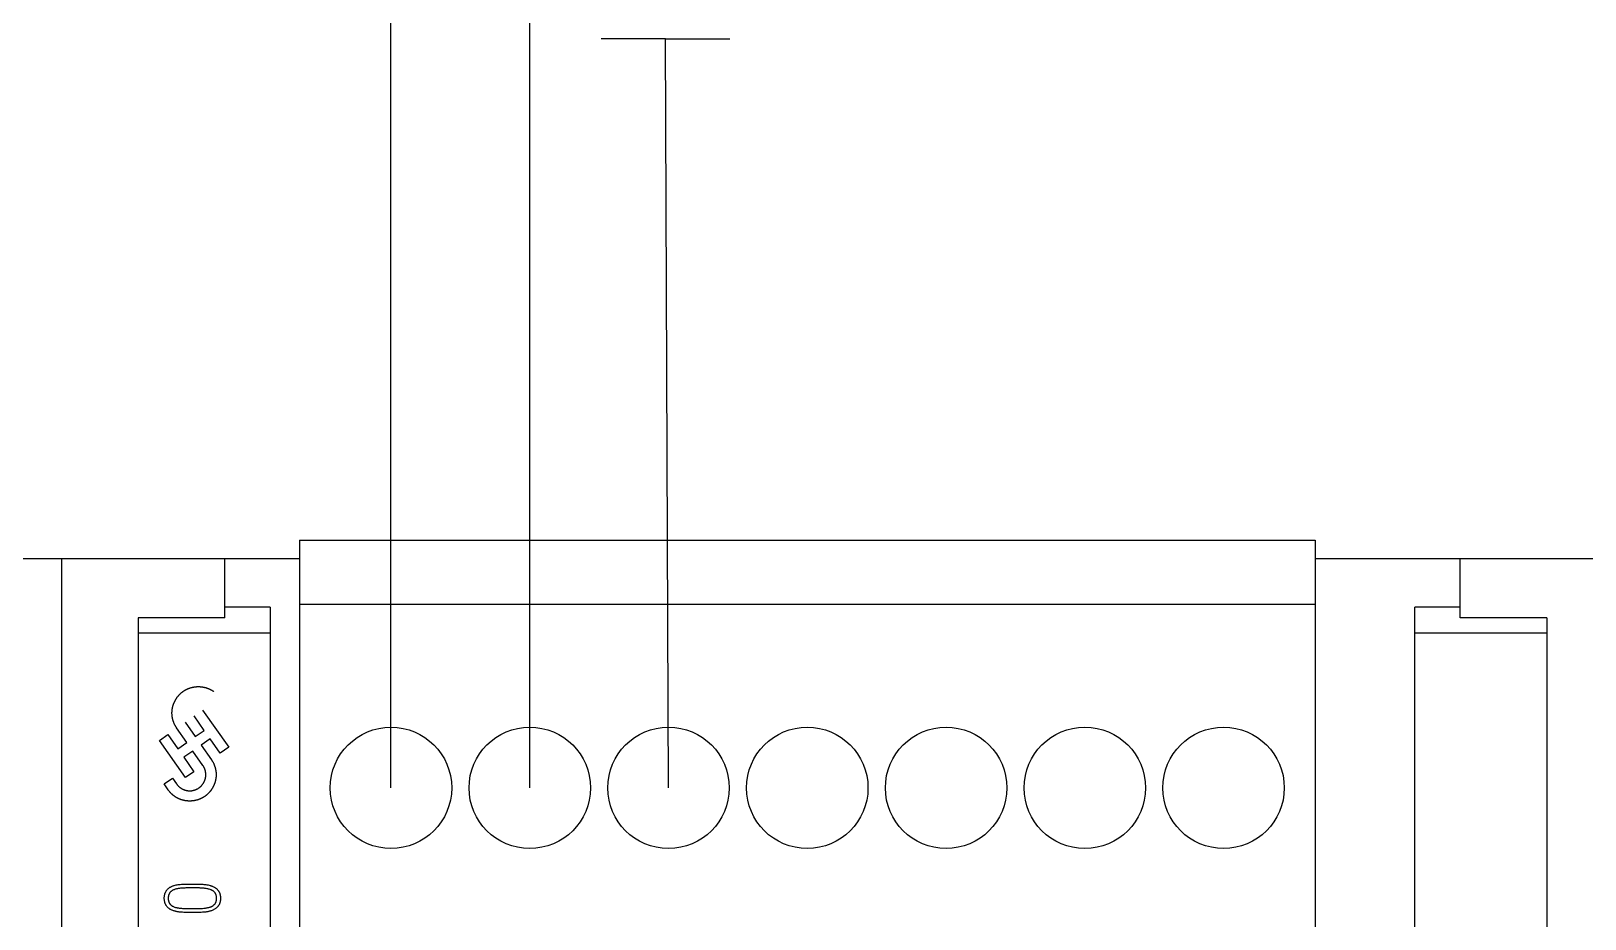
# Model space of a CAD drawing. Header units: inches. Extents: x 9000 to 22395, y 8106 to 17135.
# Drawn here: x 10398.8 to 10498.3, y 8494.1 to 8551 of the extents above; entities that cross this region are included whole.
import ezdxf

# ---------------------------------------------------------------- set-up
doc = ezdxf.new("R2010")
doc.units = ezdxf.units.IN
doc.header["$MEASUREMENT"] = 0
doc.layers.add('20000_FRONT_O', color=7, linetype='Continuous')
doc.layers.add('20500_FRONT_O_LABELING', color=7, linetype='Continuous')

msp = doc.modelspace()

# ---------------------------------------------------------------- linework, layer by layer
for p, q in [((10430.759, 8502.487), (10430.759, 8609.884)), ((10421.872, 8502.487), (10421.872, 8593.9)), ((10439.45, 8550.493), (10435.329, 8550.493)), ((10439.646, 8502.487), (10439.45, 8550.493)), ((10439.45, 8550.493), (10443.571, 8550.493))]:
    msp.add_line(p, q)
at = {"layer": '20000_FRONT_O', "linetype": 'Continuous'}
for p, q in [((10416.006, 8518.373), (10416.006, 8486.072)), ((10416.006, 8518.373), (10481.061, 8518.373)), ((10481.061, 8518.373), (10481.061, 8487.267)), ((10400.798, 8517.173), (10381.079, 8517.173)), ((10416.007, 8517.173), (10400.798, 8517.173)), ((10400.798, 8294.993), (10400.798, 8517.173)), ((10411.241, 8513.379), (10411.241, 8517.173)), ((10500.779, 8517.173), (10481.06, 8517.173)), ((10490.337, 8513.379), (10490.337, 8517.173)), ((10416.006, 8514.262), (10481.061, 8514.262)), ((10405.686, 8513.379), (10405.686, 8439.411)), ((10411.241, 8513.379), (10405.686, 8513.379)), ((10414.129, 8514.062), (10411.241, 8514.062)), ((10414.129, 8514.062), (10414.129, 8460.517)), ((10487.448, 8460.517), (10487.448, 8514.062)), ((10490.337, 8514.062), (10487.448, 8514.062)), ((10495.891, 8513.379), (10490.337, 8513.379)), ((10495.891, 8513.379), (10495.891, 8439.411)), ((10414.129, 8512.412), (10405.686, 8512.412)), ((10495.891, 8512.412), (10487.448, 8512.412)), ((10409.807, 8507.475), (10411.489, 8505.094)), ((10408.692, 8506.695), (10409.339, 8505.77)), ((10409.915, 8506.173), (10409.268, 8507.098)), ((10407.041, 8505.531), (10407.581, 8505.909)), ((10408.714, 8503.143), (10407.041, 8505.531)), ((10407.581, 8505.909), (10408.228, 8504.985)), ((10408.228, 8504.985), (10408.803, 8505.388)), ((10409.339, 8505.77), (10409.915, 8506.173)), ((10410.292, 8505.634), (10409.717, 8505.231)), ((10410.94, 8504.709), (10410.292, 8505.634)), ((10409.181, 8504.848), (10408.605, 8504.445)), ((10408.605, 8504.445), (10409.253, 8503.521)), ((10409.828, 8503.924), (10409.181, 8504.848)), ((10411.489, 8505.094), (10410.94, 8504.709)), ((10409.253, 8503.521), (10408.714, 8503.143)), ((10407.337, 8502.736), (10407.876, 8503.114)), ((10407.599, 8502.363), (10407.337, 8502.736)), ((10407.876, 8503.114), (10408.138, 8502.74))]:
    msp.add_line(p, q, dxfattribs=at)
for points in [[(10408.803, 8505.388), (10408.142, 8506.332), (10408.129, 8506.352), (10408.116, 8506.372), (10408.103, 8506.392), (10408.091, 8506.412), (10408.079, 8506.433), (10408.067, 8506.453), (10408.055, 8506.474), (10408.044, 8506.495), (10408.033, 8506.516), (10408.022, 8506.537), (10408.012, 8506.558), (10408.002, 8506.58), (10407.992, 8506.601), (10407.983, 8506.623), (10407.973, 8506.645), (10407.965, 8506.667), (10407.956, 8506.689), (10407.948, 8506.712), (10407.94, 8506.734), (10407.932, 8506.757), (10407.925, 8506.78), (10407.918, 8506.802), (10407.911, 8506.826), (10407.905, 8506.849), (10407.899, 8506.872), (10407.893, 8506.895), (10407.888, 8506.918), (10407.883, 8506.942), (10407.878, 8506.965), (10407.873, 8506.988), (10407.869, 8507.012), (10407.866, 8507.035), (10407.862, 8507.059), (10407.859, 8507.082), (10407.857, 8507.106), (10407.854, 8507.129), (10407.852, 8507.153), (10407.851, 8507.177), (10407.849, 8507.2), (10407.848, 8507.224), (10407.847, 8507.248), (10407.847, 8507.272), (10407.847, 8507.295), (10407.847, 8507.319), (10407.848, 8507.343), (10407.849, 8507.367), (10407.85, 8507.391), (10407.852, 8507.415), (10407.854, 8507.439), (10407.856, 8507.463), (10407.859, 8507.487), (10407.862, 8507.51), (10407.865, 8507.534), (10407.869, 8507.557), (10407.873, 8507.581), (10407.877, 8507.604), (10407.882, 8507.627), (10407.887, 8507.65), (10407.892, 8507.674), (10407.898, 8507.697), (10407.903, 8507.72), (10407.91, 8507.742), (10407.916, 8507.765), (10407.923, 8507.788), (10407.93, 8507.811), (10407.938, 8507.833), (10407.946, 8507.856), (10407.954, 8507.878), (10407.963, 8507.901), (10407.971, 8507.923), (10407.981, 8507.945), (10407.99, 8507.967), (10408, 8507.989), (10408.01, 8508.011), (10408.02, 8508.032), (10408.031, 8508.053), (10408.042, 8508.075), (10408.053, 8508.095), (10408.065, 8508.116), (10408.077, 8508.137), (10408.089, 8508.157), (10408.101, 8508.178), (10408.114, 8508.198), (10408.127, 8508.217), (10408.14, 8508.237), (10408.153, 8508.257), (10408.167, 8508.276), (10408.181, 8508.295), (10408.195, 8508.314), (10408.21, 8508.333), (10408.225, 8508.352), (10408.24, 8508.37), (10408.256, 8508.388), (10408.271, 8508.406), (10408.287, 8508.424), (10408.304, 8508.442), (10408.32, 8508.459), (10408.337, 8508.476), (10408.354, 8508.493), (10408.371, 8508.51), (10408.388, 8508.526), (10408.406, 8508.542), (10408.424, 8508.558), (10408.442, 8508.573), (10408.46, 8508.589), (10408.478, 8508.604), (10408.497, 8508.618), (10408.516, 8508.633), (10408.535, 8508.647), (10408.554, 8508.661), (10408.573, 8508.675), (10408.593, 8508.688), (10408.613, 8508.701), (10408.633, 8508.714), (10408.653, 8508.727), (10408.673, 8508.739), (10408.694, 8508.751), (10408.715, 8508.763), (10408.736, 8508.775), (10408.757, 8508.786), (10408.779, 8508.797), (10408.8, 8508.807), (10408.822, 8508.818), (10408.843, 8508.828), (10408.865, 8508.837), (10408.887, 8508.846), (10408.909, 8508.855), (10408.931, 8508.864), (10408.953, 8508.873), (10408.976, 8508.881), (10408.998, 8508.888), (10409.021, 8508.896), (10409.043, 8508.903), (10409.066, 8508.91), (10409.089, 8508.916), (10409.112, 8508.922), (10409.135, 8508.928), (10409.158, 8508.933), (10409.182, 8508.939), (10409.205, 8508.944), (10409.228, 8508.948), (10409.252, 8508.952), (10409.276, 8508.956), (10409.3, 8508.96), (10409.323, 8508.963), (10409.347, 8508.966), (10409.371, 8508.968), (10409.395, 8508.97), (10409.418, 8508.972), (10409.442, 8508.974), (10409.466, 8508.975), (10409.49, 8508.976), (10409.513, 8508.976), (10409.537, 8508.976), (10409.561, 8508.976), (10409.585, 8508.976), (10409.608, 8508.975), (10409.632, 8508.974), (10409.656, 8508.972), (10409.679, 8508.971), (10409.703, 8508.968), (10409.727, 8508.966), (10409.751, 8508.963), (10409.774, 8508.96), (10409.798, 8508.956), (10409.822, 8508.952), (10409.845, 8508.948), (10409.869, 8508.944), (10409.892, 8508.939), (10409.916, 8508.934), (10409.939, 8508.928), (10409.962, 8508.922), (10409.985, 8508.916), (10410.008, 8508.91), (10410.031, 8508.903), (10410.053, 8508.896), (10410.076, 8508.888), (10410.098, 8508.881), (10410.121, 8508.873), (10410.143, 8508.864), (10410.165, 8508.855), (10410.187, 8508.847), (10410.209, 8508.837), (10410.231, 8508.828), (10410.252, 8508.818), (10410.274, 8508.807), (10410.295, 8508.797), (10410.317, 8508.786), (10410.338, 8508.775), (10410.359, 8508.763), (10410.38, 8508.751), (10410.4, 8508.739), (10410.421, 8508.727), (10410.441, 8508.714), (10410.461, 8508.701), (10410.481, 8508.688), (10410.501, 8508.675), (10410.52, 8508.661)], [(10409.717, 8505.231), (10410.378, 8504.287), (10410.391, 8504.267), (10410.404, 8504.247), (10410.417, 8504.227), (10410.43, 8504.206), (10410.442, 8504.186), (10410.454, 8504.165), (10410.465, 8504.145), (10410.476, 8504.124), (10410.487, 8504.103), (10410.498, 8504.081), (10410.508, 8504.06), (10410.518, 8504.039), (10410.528, 8504.017), (10410.538, 8503.995), (10410.547, 8503.973), (10410.556, 8503.951), (10410.564, 8503.929), (10410.573, 8503.907), (10410.58, 8503.884), (10410.588, 8503.862), (10410.595, 8503.839), (10410.602, 8503.816), (10410.609, 8503.793), (10410.616, 8503.77), (10410.622, 8503.747), (10410.627, 8503.723), (10410.633, 8503.7), (10410.638, 8503.677), (10410.642, 8503.653), (10410.647, 8503.63), (10410.651, 8503.607), (10410.654, 8503.583), (10410.658, 8503.56), (10410.661, 8503.536), (10410.664, 8503.513), (10410.666, 8503.489), (10410.668, 8503.465), (10410.67, 8503.442), (10410.671, 8503.418), (10410.672, 8503.394), (10410.673, 8503.371), (10410.673, 8503.347), (10410.673, 8503.323), (10410.673, 8503.299), (10410.672, 8503.275), (10410.671, 8503.251), (10410.67, 8503.227), (10410.668, 8503.203), (10410.666, 8503.179), (10410.664, 8503.156), (10410.661, 8503.132), (10410.658, 8503.108), (10410.655, 8503.085), (10410.651, 8503.061), (10410.647, 8503.038), (10410.643, 8503.014), (10410.638, 8502.991), (10410.634, 8502.968), (10410.628, 8502.945), (10410.623, 8502.922), (10410.617, 8502.899), (10410.611, 8502.876), (10410.604, 8502.853), (10410.597, 8502.83), (10410.59, 8502.808), (10410.582, 8502.785), (10410.574, 8502.763), (10410.566, 8502.74), (10410.558, 8502.718), (10410.549, 8502.696), (10410.54, 8502.673), (10410.53, 8502.651), (10410.52, 8502.63), (10410.51, 8502.608), (10410.5, 8502.586), (10410.489, 8502.565), (10410.478, 8502.544), (10410.467, 8502.523), (10410.455, 8502.502), (10410.444, 8502.482), (10410.432, 8502.461), (10410.419, 8502.441), (10410.407, 8502.421), (10410.394, 8502.401), (10410.38, 8502.381), (10410.367, 8502.362), (10410.353, 8502.342), (10410.339, 8502.323), (10410.325, 8502.304), (10410.31, 8502.285), (10410.295, 8502.267), (10410.28, 8502.248), (10410.265, 8502.23), (10410.249, 8502.212), (10410.233, 8502.194), (10410.216, 8502.177), (10410.2, 8502.159), (10410.183, 8502.142), (10410.166, 8502.125), (10410.149, 8502.109), (10410.132, 8502.092), (10410.114, 8502.076), (10410.096, 8502.061), (10410.079, 8502.045), (10410.06, 8502.03), (10410.042, 8502.015), (10410.023, 8502), (10410.005, 8501.986), (10409.986, 8501.971), (10409.966, 8501.957), (10409.947, 8501.944), (10409.927, 8501.93), (10409.907, 8501.917), (10409.887, 8501.904), (10409.867, 8501.892), (10409.847, 8501.879), (10409.826, 8501.867), (10409.805, 8501.855), (10409.784, 8501.844), (10409.763, 8501.833), (10409.741, 8501.822), (10409.72, 8501.811), (10409.698, 8501.801), (10409.677, 8501.791), (10409.655, 8501.781), (10409.633, 8501.772), (10409.611, 8501.763), (10409.589, 8501.754), (10409.567, 8501.746), (10409.544, 8501.738), (10409.522, 8501.73), (10409.499, 8501.723), (10409.477, 8501.716), (10409.454, 8501.709), (10409.431, 8501.702), (10409.408, 8501.696), (10409.385, 8501.691), (10409.362, 8501.685), (10409.339, 8501.68), (10409.315, 8501.675), (10409.292, 8501.67), (10409.268, 8501.666), (10409.244, 8501.662), (10409.221, 8501.659), (10409.197, 8501.656), (10409.173, 8501.653), (10409.149, 8501.65), (10409.126, 8501.648), (10409.102, 8501.646), (10409.078, 8501.645), (10409.054, 8501.644), (10409.031, 8501.643), (10409.007, 8501.642), (10408.983, 8501.642), (10408.959, 8501.642), (10408.936, 8501.643), (10408.912, 8501.644), (10408.888, 8501.645), (10408.865, 8501.646), (10408.841, 8501.648), (10408.817, 8501.65), (10408.793, 8501.653), (10408.77, 8501.656), (10408.746, 8501.659), (10408.722, 8501.662), (10408.699, 8501.666), (10408.675, 8501.67), (10408.651, 8501.675), (10408.628, 8501.68), (10408.605, 8501.685), (10408.581, 8501.69), (10408.558, 8501.696), (10408.535, 8501.702), (10408.512, 8501.709), (10408.489, 8501.716), (10408.467, 8501.723), (10408.444, 8501.73), (10408.422, 8501.738), (10408.4, 8501.746), (10408.377, 8501.754), (10408.355, 8501.763), (10408.333, 8501.772), (10408.311, 8501.781), (10408.29, 8501.791), (10408.268, 8501.801), (10408.246, 8501.811), (10408.225, 8501.822), (10408.204, 8501.832), (10408.183, 8501.844), (10408.161, 8501.855), (10408.141, 8501.867), (10408.12, 8501.879), (10408.099, 8501.892), (10408.079, 8501.904), (10408.059, 8501.917), (10408.039, 8501.93), (10408.019, 8501.944), (10408, 8501.957)], [(10408.138, 8502.74), (10408.148, 8502.726), (10408.159, 8502.711), (10408.17, 8502.697), (10408.181, 8502.683), (10408.192, 8502.67), (10408.203, 8502.656), (10408.215, 8502.643), (10408.227, 8502.63), (10408.239, 8502.617), (10408.251, 8502.605), (10408.264, 8502.592), (10408.277, 8502.58), (10408.29, 8502.568), (10408.303, 8502.556), (10408.316, 8502.545), (10408.33, 8502.533), (10408.344, 8502.522), (10408.358, 8502.511), (10408.372, 8502.501), (10408.386, 8502.49), (10408.401, 8502.48), (10408.416, 8502.47), (10408.431, 8502.461), (10408.446, 8502.451), (10408.461, 8502.442), (10408.476, 8502.433), (10408.492, 8502.425), (10408.507, 8502.417), (10408.523, 8502.409), (10408.539, 8502.401), (10408.555, 8502.393), (10408.571, 8502.386), (10408.587, 8502.379), (10408.604, 8502.373), (10408.62, 8502.366), (10408.637, 8502.36), (10408.654, 8502.354), (10408.671, 8502.349), (10408.688, 8502.344), (10408.705, 8502.339), (10408.722, 8502.334), (10408.739, 8502.33), (10408.756, 8502.326), (10408.774, 8502.322), (10408.791, 8502.318), (10408.809, 8502.315), (10408.826, 8502.312), (10408.843, 8502.31), (10408.861, 8502.308), (10408.878, 8502.306), (10408.896, 8502.304), (10408.914, 8502.303), (10408.931, 8502.302), (10408.949, 8502.301), (10408.967, 8502.3), (10408.984, 8502.3), (10409.002, 8502.3), (10409.02, 8502.301), (10409.038, 8502.302), (10409.055, 8502.303), (10409.073, 8502.304), (10409.091, 8502.306), (10409.109, 8502.308), (10409.126, 8502.31), (10409.144, 8502.313), (10409.161, 8502.316), (10409.178, 8502.319), (10409.196, 8502.322), (10409.213, 8502.326), (10409.23, 8502.33), (10409.247, 8502.335), (10409.264, 8502.339), (10409.281, 8502.344), (10409.298, 8502.35), (10409.315, 8502.355), (10409.332, 8502.361), (10409.348, 8502.367), (10409.365, 8502.374), (10409.382, 8502.38), (10409.398, 8502.387), (10409.414, 8502.395), (10409.43, 8502.402), (10409.446, 8502.41), (10409.462, 8502.418), (10409.477, 8502.426), (10409.493, 8502.435), (10409.508, 8502.444), (10409.523, 8502.453), (10409.538, 8502.462), (10409.553, 8502.472), (10409.568, 8502.482), (10409.582, 8502.492), (10409.596, 8502.502), (10409.61, 8502.513), (10409.624, 8502.524), (10409.638, 8502.535), (10409.652, 8502.546), (10409.665, 8502.558), (10409.679, 8502.57), (10409.692, 8502.582), (10409.705, 8502.594), (10409.717, 8502.607), (10409.729, 8502.62), (10409.742, 8502.632), (10409.753, 8502.646), (10409.765, 8502.659), (10409.776, 8502.672), (10409.788, 8502.686), (10409.799, 8502.7), (10409.809, 8502.714), (10409.82, 8502.728), (10409.83, 8502.742), (10409.84, 8502.757), (10409.85, 8502.772), (10409.859, 8502.787), (10409.868, 8502.802), (10409.877, 8502.817), (10409.886, 8502.833), (10409.895, 8502.848), (10409.903, 8502.864), (10409.911, 8502.88), (10409.918, 8502.896), (10409.926, 8502.912), (10409.933, 8502.928), (10409.939, 8502.945), (10409.946, 8502.961), (10409.952, 8502.978), (10409.958, 8502.994), (10409.964, 8503.011), (10409.969, 8503.028), (10409.974, 8503.045), (10409.979, 8503.062), (10409.983, 8503.079), (10409.988, 8503.096), (10409.991, 8503.113), (10409.995, 8503.131), (10409.998, 8503.148), (10410.001, 8503.166), (10410.004, 8503.183), (10410.007, 8503.201), (10410.009, 8503.219), (10410.01, 8503.236), (10410.012, 8503.254), (10410.013, 8503.271), (10410.014, 8503.289), (10410.015, 8503.307), (10410.015, 8503.324), (10410.015, 8503.342), (10410.015, 8503.359), (10410.014, 8503.377), (10410.013, 8503.395), (10410.012, 8503.412), (10410.01, 8503.43), (10410.008, 8503.448), (10410.006, 8503.465), (10410.004, 8503.483), (10410.001, 8503.5), (10409.998, 8503.518), (10409.995, 8503.535), (10409.991, 8503.553), (10409.987, 8503.57), (10409.983, 8503.587), (10409.978, 8503.604), (10409.974, 8503.621), (10409.968, 8503.638), (10409.963, 8503.655), (10409.957, 8503.672), (10409.952, 8503.688), (10409.945, 8503.705), (10409.939, 8503.721), (10409.932, 8503.737), (10409.925, 8503.754), (10409.918, 8503.77), (10409.91, 8503.786), (10409.902, 8503.802), (10409.894, 8503.817), (10409.885, 8503.833), (10409.876, 8503.849), (10409.867, 8503.864), (10409.858, 8503.879), (10409.848, 8503.894), (10409.838, 8503.909), (10409.828, 8503.924)], [(10408, 8501.957), (10407.981, 8501.971), (10407.962, 8501.986), (10407.943, 8502), (10407.924, 8502.015), (10407.906, 8502.03), (10407.888, 8502.045), (10407.87, 8502.061), (10407.852, 8502.076), (10407.835, 8502.092), (10407.817, 8502.109), (10407.8, 8502.125), (10407.783, 8502.142), (10407.766, 8502.159), (10407.75, 8502.176), (10407.734, 8502.194), (10407.718, 8502.212), (10407.702, 8502.23), (10407.686, 8502.248), (10407.671, 8502.267), (10407.656, 8502.286), (10407.641, 8502.305), (10407.627, 8502.324), (10407.613, 8502.343), (10407.599, 8502.363)]]:
    msp.add_lwpolyline(points, dxfattribs=at)
for centre in [(10421.872, 8502.487), (10430.759, 8502.487), (10439.646, 8502.487), (10448.533, 8502.487), (10457.421, 8502.487), (10466.308, 8502.487), (10475.195, 8502.487)]:
    msp.add_circle(centre, 3.888, dxfattribs=at)
at = {"layer": '20500_FRONT_O_LABELING', "linetype": 'Continuous'}
msp.add_line((10409.167, 8496.074), (10409.069, 8496.074), dxfattribs=at)
for points in [[(10407.858, 8494.642), (10407.827, 8494.655), (10407.797, 8494.669), (10407.768, 8494.684), (10407.739, 8494.701), (10407.711, 8494.718), (10407.684, 8494.737), (10407.657, 8494.756), (10407.631, 8494.776), (10407.606, 8494.798), (10407.582, 8494.82), (10407.559, 8494.844), (10407.538, 8494.868), (10407.517, 8494.893), (10407.497, 8494.919), (10407.479, 8494.946), (10407.461, 8494.974), (10407.445, 8495.003), (10407.431, 8495.032), (10407.418, 8495.062), (10407.406, 8495.093), (10407.395, 8495.125), (10407.386, 8495.156), (10407.379, 8495.188), (10407.372, 8495.221), (10407.366, 8495.253), (10407.362, 8495.286), (10407.359, 8495.319), (10407.357, 8495.352), (10407.355, 8495.384), (10407.355, 8495.417), (10407.356, 8495.45), (10407.357, 8495.483), (10407.36, 8495.516), (10407.363, 8495.548), (10407.368, 8495.581), (10407.374, 8495.613), (10407.381, 8495.646), (10407.389, 8495.678), (10407.398, 8495.709), (10407.409, 8495.741), (10407.422, 8495.771), (10407.435, 8495.801), (10407.45, 8495.831), (10407.466, 8495.86), (10407.484, 8495.887), (10407.503, 8495.914), (10407.523, 8495.94), (10407.544, 8495.965), (10407.567, 8495.99), (10407.59, 8496.013), (10407.614, 8496.035), (10407.64, 8496.056), (10407.666, 8496.077), (10407.693, 8496.096), (10407.72, 8496.114), (10407.749, 8496.131), (10407.777, 8496.147), (10407.807, 8496.162), (10407.836, 8496.176), (10407.866, 8496.189), (10407.897, 8496.201), (10407.928, 8496.212), (10407.959, 8496.223), (10407.99, 8496.232), (10408.054, 8496.249), (10408.119, 8496.263), (10408.184, 8496.275), (10408.249, 8496.285), (10408.315, 8496.293), (10408.381, 8496.3), (10408.447, 8496.306), (10408.512, 8496.31), (10408.578, 8496.313), (10408.644, 8496.316), (10408.71, 8496.317), (10408.775, 8496.318), (10408.841, 8496.319)], [(10407.749, 8495.818), (10407.739, 8495.807), (10407.729, 8495.796), (10407.719, 8495.784), (10407.71, 8495.773), (10407.701, 8495.761), (10407.693, 8495.748), (10407.685, 8495.736), (10407.678, 8495.723), (10407.67, 8495.71), (10407.664, 8495.696), (10407.657, 8495.683), (10407.651, 8495.669), (10407.646, 8495.655), (10407.641, 8495.641), (10407.636, 8495.627), (10407.632, 8495.613), (10407.628, 8495.598), (10407.624, 8495.584), (10407.621, 8495.569), (10407.618, 8495.554), (10407.616, 8495.54), (10407.614, 8495.525), (10407.612, 8495.51), (10407.61, 8495.495), (10407.609, 8495.48), (10407.608, 8495.465), (10407.607, 8495.45), (10407.607, 8495.436), (10407.606, 8495.421), (10407.606, 8495.406), (10407.607, 8495.391), (10407.607, 8495.376), (10407.608, 8495.361), (10407.609, 8495.347), (10407.61, 8495.332), (10407.612, 8495.317), (10407.613, 8495.302), (10407.615, 8495.288), (10407.618, 8495.273), (10407.621, 8495.258), (10407.624, 8495.243), (10407.627, 8495.229), (10407.631, 8495.214), (10407.635, 8495.2), (10407.64, 8495.186), (10407.645, 8495.172), (10407.65, 8495.158), (10407.656, 8495.144), (10407.662, 8495.13), (10407.669, 8495.117), (10407.676, 8495.104), (10407.684, 8495.091), (10407.692, 8495.078), (10407.701, 8495.066), (10407.709, 8495.054), (10407.719, 8495.042), (10407.729, 8495.03), (10407.739, 8495.019), (10407.749, 8495.009)], [(10409.069, 8496.074), (10409.02, 8496.074), (10408.971, 8496.074), (10408.922, 8496.073), (10408.874, 8496.073), (10408.825, 8496.072), (10408.776, 8496.071), (10408.727, 8496.07), (10408.679, 8496.069), (10408.63, 8496.067), (10408.581, 8496.066), (10408.533, 8496.063), (10408.484, 8496.06), (10408.435, 8496.057), (10408.387, 8496.053), (10408.338, 8496.047), (10408.29, 8496.041), (10408.242, 8496.034), (10408.194, 8496.025), (10408.146, 8496.015), (10408.098, 8496.003), (10408.05, 8495.988), (10408.003, 8495.972), (10407.98, 8495.963), (10407.957, 8495.953), (10407.935, 8495.942), (10407.912, 8495.931), (10407.89, 8495.92), (10407.869, 8495.907), (10407.848, 8495.894), (10407.827, 8495.88), (10407.807, 8495.866), (10407.787, 8495.851), (10407.768, 8495.835), (10407.749, 8495.818)], [(10408.841, 8496.319), (10409.039, 8496.32), (10409.104, 8496.32), (10409.17, 8496.321), (10409.236, 8496.32), (10409.302, 8496.32), (10409.368, 8496.32), (10409.433, 8496.319), (10409.499, 8496.318), (10409.565, 8496.317), (10409.631, 8496.316), (10409.697, 8496.314), (10409.763, 8496.311), (10409.828, 8496.308), (10409.894, 8496.303), (10409.959, 8496.297), (10410.024, 8496.289), (10410.089, 8496.279), (10410.154, 8496.267), (10410.218, 8496.253), (10410.282, 8496.236), (10410.314, 8496.227), (10410.345, 8496.217), (10410.376, 8496.206), (10410.407, 8496.195), (10410.438, 8496.182), (10410.468, 8496.169), (10410.497, 8496.155), (10410.526, 8496.14), (10410.555, 8496.124), (10410.583, 8496.107), (10410.61, 8496.089), (10410.637, 8496.071), (10410.663, 8496.051), (10410.689, 8496.03), (10410.714, 8496.008), (10410.737, 8495.985)], [(10410.323, 8494.864), (10410.346, 8494.872), (10410.369, 8494.882), (10410.391, 8494.892), (10410.413, 8494.903), (10410.435, 8494.915), (10410.456, 8494.928), (10410.477, 8494.941), (10410.497, 8494.955), (10410.516, 8494.97), (10410.535, 8494.986), (10410.553, 8495.003), (10410.571, 8495.021), (10410.587, 8495.039), (10410.602, 8495.058), (10410.616, 8495.079), (10410.629, 8495.1), (10410.641, 8495.121), (10410.652, 8495.143), (10410.662, 8495.166), (10410.67, 8495.189), (10410.678, 8495.213), (10410.684, 8495.237), (10410.689, 8495.261), (10410.694, 8495.285), (10410.697, 8495.31), (10410.7, 8495.334), (10410.701, 8495.359), (10410.703, 8495.383), (10410.703, 8495.408), (10410.703, 8495.433), (10410.702, 8495.458), (10410.7, 8495.482), (10410.698, 8495.507), (10410.694, 8495.532), (10410.69, 8495.556), (10410.685, 8495.58), (10410.679, 8495.604), (10410.672, 8495.628), (10410.664, 8495.651), (10410.655, 8495.674), (10410.644, 8495.696), (10410.633, 8495.718), (10410.62, 8495.739), (10410.606, 8495.759), (10410.591, 8495.778), (10410.574, 8495.797), (10410.557, 8495.815), (10410.539, 8495.832), (10410.52, 8495.848), (10410.501, 8495.863), (10410.481, 8495.878), (10410.46, 8495.892), (10410.439, 8495.905), (10410.418, 8495.917), (10410.396, 8495.928), (10410.374, 8495.939), (10410.351, 8495.949), (10410.329, 8495.958), (10410.282, 8495.975), (10410.235, 8495.99), (10410.188, 8496.003), (10410.14, 8496.015), (10410.092, 8496.025), (10410.044, 8496.033), (10409.996, 8496.041), (10409.947, 8496.047), (10409.898, 8496.053), (10409.85, 8496.057), (10409.801, 8496.061), (10409.752, 8496.064), (10409.703, 8496.066), (10409.655, 8496.068), (10409.606, 8496.07), (10409.557, 8496.071), (10409.508, 8496.072), (10409.46, 8496.073), (10409.411, 8496.073), (10409.362, 8496.074), (10409.313, 8496.074), (10409.167, 8496.074)], [(10410.737, 8495.985), (10410.749, 8495.973), (10410.761, 8495.961), (10410.772, 8495.948), (10410.783, 8495.936), (10410.794, 8495.923), (10410.804, 8495.91), (10410.814, 8495.896), (10410.824, 8495.882), (10410.833, 8495.868), (10410.842, 8495.854), (10410.851, 8495.84), (10410.859, 8495.825), (10410.867, 8495.81), (10410.874, 8495.795), (10410.882, 8495.78), (10410.889, 8495.764), (10410.895, 8495.749), (10410.901, 8495.733), (10410.907, 8495.717), (10410.912, 8495.701), (10410.917, 8495.685), (10410.922, 8495.669), (10410.926, 8495.653), (10410.93, 8495.636), (10410.934, 8495.62), (10410.937, 8495.604), (10410.94, 8495.587), (10410.943, 8495.57), (10410.945, 8495.553), (10410.947, 8495.537), (10410.949, 8495.52), (10410.951, 8495.503), (10410.952, 8495.486), (10410.953, 8495.47), (10410.953, 8495.453), (10410.954, 8495.436), (10410.954, 8495.419), (10410.954, 8495.403), (10410.954, 8495.386), (10410.953, 8495.369), (10410.953, 8495.353), (10410.952, 8495.336), (10410.95, 8495.319), (10410.949, 8495.303), (10410.947, 8495.286), (10410.945, 8495.269), (10410.942, 8495.253), (10410.94, 8495.236), (10410.937, 8495.219), (10410.933, 8495.203), (10410.93, 8495.186), (10410.926, 8495.17), (10410.922, 8495.153), (10410.917, 8495.137), (10410.912, 8495.121), (10410.907, 8495.105), (10410.901, 8495.089), (10410.895, 8495.074), (10410.889, 8495.058), (10410.882, 8495.043), (10410.875, 8495.028), (10410.867, 8495.013), (10410.859, 8494.998), (10410.851, 8494.983), (10410.842, 8494.968), (10410.833, 8494.954), (10410.824, 8494.94), (10410.814, 8494.926), (10410.804, 8494.912), (10410.794, 8494.899), (10410.783, 8494.886), (10410.772, 8494.873), (10410.761, 8494.86), (10410.749, 8494.848), (10410.737, 8494.836)], [(10407.749, 8495.009), (10407.763, 8494.995), (10407.777, 8494.983), (10407.792, 8494.97), (10407.806, 8494.959), (10407.821, 8494.947), (10407.837, 8494.937), (10407.853, 8494.926), (10407.869, 8494.916), (10407.901, 8494.898), (10407.935, 8494.881), (10407.969, 8494.866), (10408.004, 8494.852), (10408.04, 8494.84), (10408.076, 8494.829), (10408.112, 8494.819), (10408.149, 8494.811), (10408.186, 8494.803), (10408.223, 8494.796), (10408.26, 8494.79), (10408.297, 8494.785), (10408.335, 8494.78), (10408.373, 8494.776), (10408.448, 8494.769), (10408.523, 8494.764), (10408.598, 8494.76), (10408.674, 8494.757), (10408.749, 8494.755), (10408.824, 8494.754), (10408.9, 8494.753), (10408.975, 8494.753), (10409.126, 8494.752)], [(10409.286, 8494.501), (10409.201, 8494.501), (10409.116, 8494.5), (10409.031, 8494.5), (10408.946, 8494.501), (10408.861, 8494.501), (10408.776, 8494.503), (10408.691, 8494.504), (10408.606, 8494.507), (10408.522, 8494.511), (10408.437, 8494.516), (10408.395, 8494.52), (10408.353, 8494.524), (10408.311, 8494.529), (10408.269, 8494.534), (10408.228, 8494.54), (10408.186, 8494.548), (10408.144, 8494.556), (10408.103, 8494.565), (10408.062, 8494.575), (10408.021, 8494.586), (10407.98, 8494.598), (10407.939, 8494.611), (10407.898, 8494.626), (10407.858, 8494.642)], [(10409.126, 8494.752), (10409.202, 8494.752), (10409.277, 8494.752), (10409.352, 8494.752), (10409.428, 8494.753), (10409.503, 8494.754), (10409.579, 8494.756), (10409.654, 8494.758), (10409.729, 8494.762), (10409.804, 8494.766), (10409.879, 8494.771), (10409.916, 8494.775), (10409.954, 8494.779), (10409.991, 8494.784), (10410.028, 8494.789), (10410.065, 8494.796), (10410.102, 8494.802), (10410.139, 8494.81), (10410.176, 8494.819), (10410.213, 8494.829), (10410.25, 8494.839), (10410.286, 8494.851), (10410.323, 8494.864)], [(10410.737, 8494.836), (10410.707, 8494.806), (10410.675, 8494.778), (10410.642, 8494.751), (10410.607, 8494.726), (10410.572, 8494.703), (10410.535, 8494.682), (10410.497, 8494.663), (10410.459, 8494.645), (10410.419, 8494.629), (10410.379, 8494.615), (10410.339, 8494.601), (10410.298, 8494.589), (10410.258, 8494.578), (10410.216, 8494.568), (10410.175, 8494.559), (10410.133, 8494.55), (10410.091, 8494.543), (10410.049, 8494.536), (10410.007, 8494.53), (10409.965, 8494.525), (10409.923, 8494.521), (10409.88, 8494.517), (10409.795, 8494.511), (10409.711, 8494.507), (10409.626, 8494.505), (10409.541, 8494.503), (10409.456, 8494.502), (10409.286, 8494.501)]]:
    msp.add_lwpolyline(points, dxfattribs=at)

doc.saveas('drawing.dxf')
